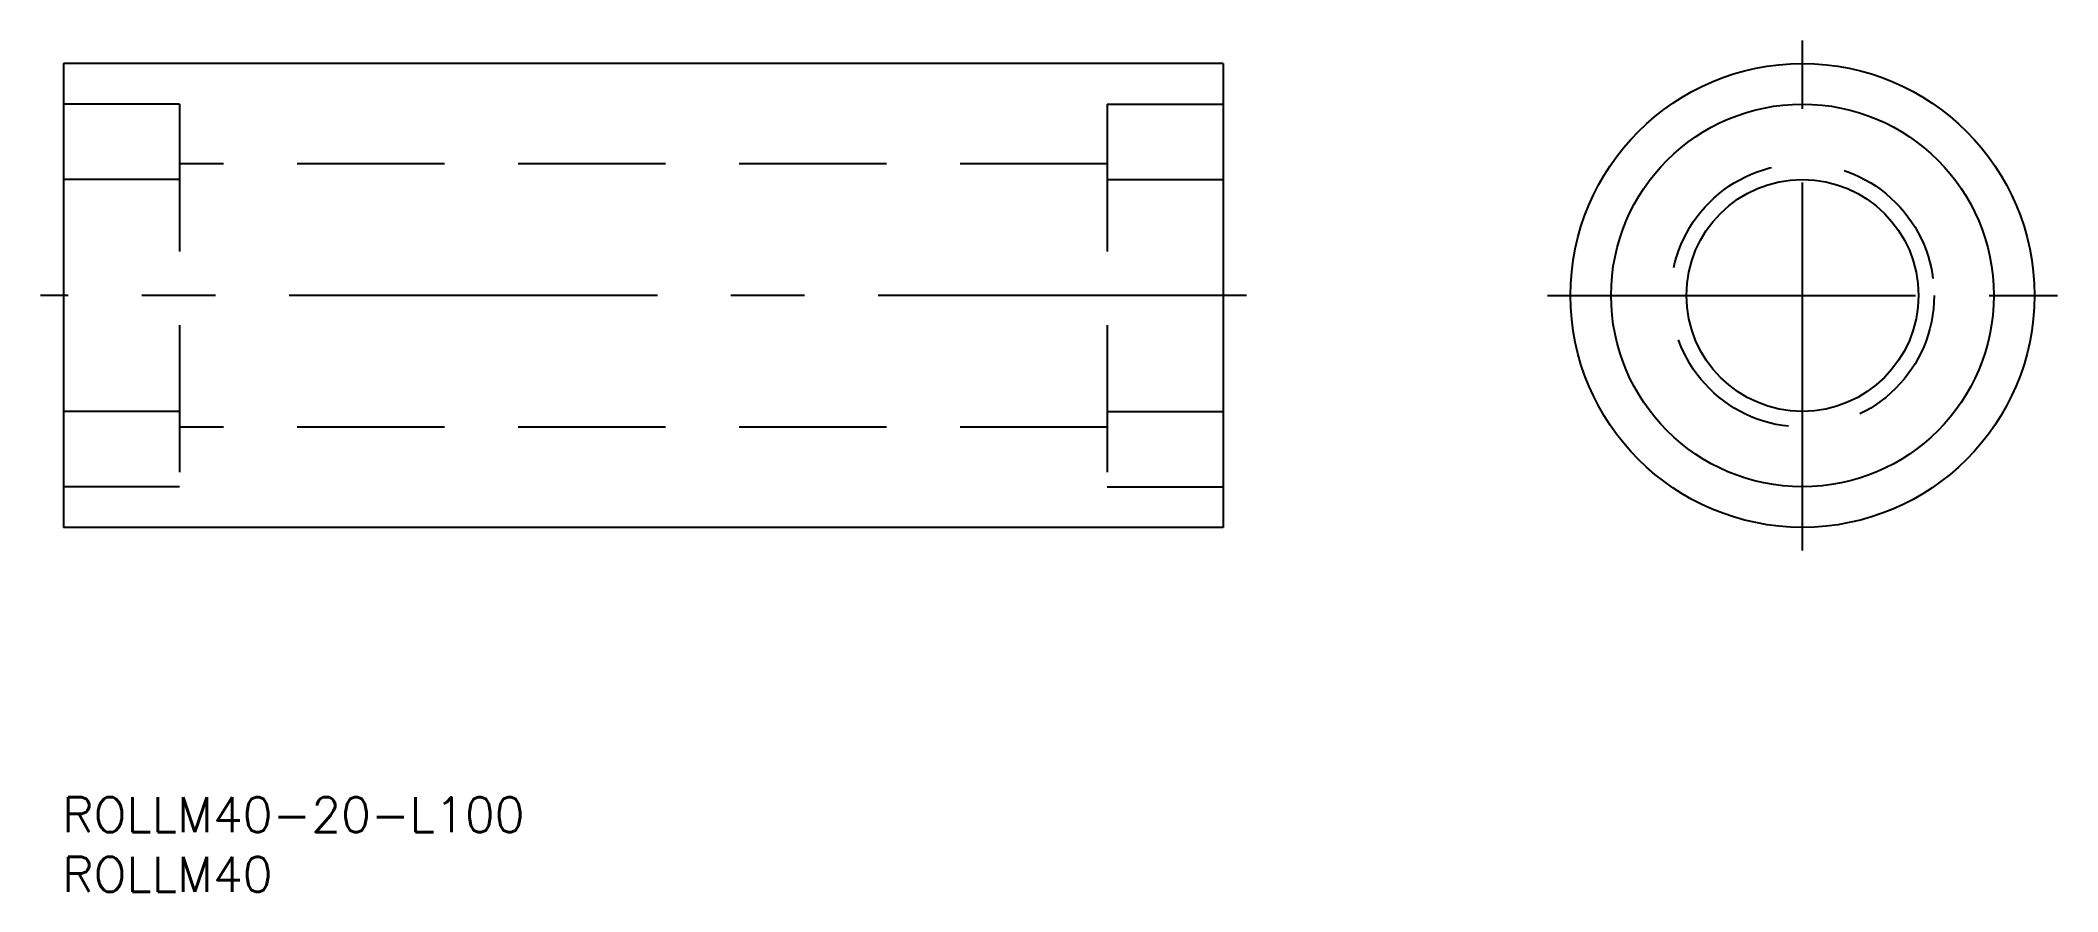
# Model space of a CAD drawing. Extents: x -2 to 172, y -51 to 22.
import ezdxf

# ---------------------------------------------------------------- set-up
doc = ezdxf.new("R2010")
doc.units = 0
doc.linetypes.add('CENTER', pattern=[50.8, 31.75, -6.35, 6.35, -6.35])
doc.linetypes.add('DASHED', pattern=[19.05, 12.7, -6.35])
doc.layers.get('0').update_dxf_attribs({"linetype": 'CONTINUOUS'})
doc.layers.add('CENTER', color=1, linetype='CENTER')
doc.styles.get("Standard").update_dxf_attribs({"font": 'txt.shx', "height": 3, "bigfont": 'bigfont.shx'})

# ---------------------------------------------------------------- blocks, each defined once
blk = doc.blocks.new('*U8')
at = {"color": 7, "linetype": 'CONTINUOUS'}
blk.add_text('ROLLM40-20-L100', height=3, dxfattribs=at).set_placement((-0.11, -46.28))
blk = doc.blocks.new('*U9')
at = {"color": 7, "linetype": 'CONTINUOUS'}
blk.add_text('ROLLM40', height=3, dxfattribs=at).set_placement((-0.11, -51.42))

msp = doc.modelspace()

# ---------------------------------------------------------------- linework, layer by layer
at = {"color": 7, "linetype": 'CONTINUOUS'}
for p, q in [((0, 20), (0, -20)), ((100, 20), (0, 20)), ((100, 20), (100, -20)), ((100, -20), (0, -20))]:
    msp.add_line(p, q, dxfattribs=at)
at = {"color": 3, "linetype": 'DASHED'}
for p, q in [((10, 16.5), (0, 16.5)), ((10, 16.5), (10, -16.5)), ((90, 16.5), (100, 16.5)), ((90, 16.5), (90, -16.5)), ((90, 11.35), (10, 11.35)), ((10, 10), (0, 10)), ((90, 10), (100, 10)), ((10, -10), (0, -10)), ((90, -10), (100, -10)), ((90, -11.35), (10, -11.35)), ((10, -16.5), (0, -16.5)), ((90, -16.5), (100, -16.5))]:
    msp.add_line(p, q, dxfattribs=at)
at = {"color": 7, "linetype": 'CONTINUOUS'}
for radius in [20, 16.5, 10]:
    msp.add_circle((149.94, 0), radius, dxfattribs=at)
at = {"color": 3, "linetype": 'DASHED'}
msp.add_circle((149.94, 0), 11.35, dxfattribs=at)
at = {"layer": 'CENTER', "color": 1, "linetype": 'CENTER'}
for p, q in [((149.94, -22), (149.94, 22)), ((102, 0), (-2, 0)), ((127.94, 0), (171.94, 0))]:
    msp.add_line(p, q, dxfattribs=at)

# ---------------------------------------------------------------- block references
at = {"color": 7, "linetype": 'CONTINUOUS'}
for name in ['*U8', '*U9']:
    msp.add_blockref(name, (0, 0), dxfattribs=at)

doc.saveas('drawing.dxf')
